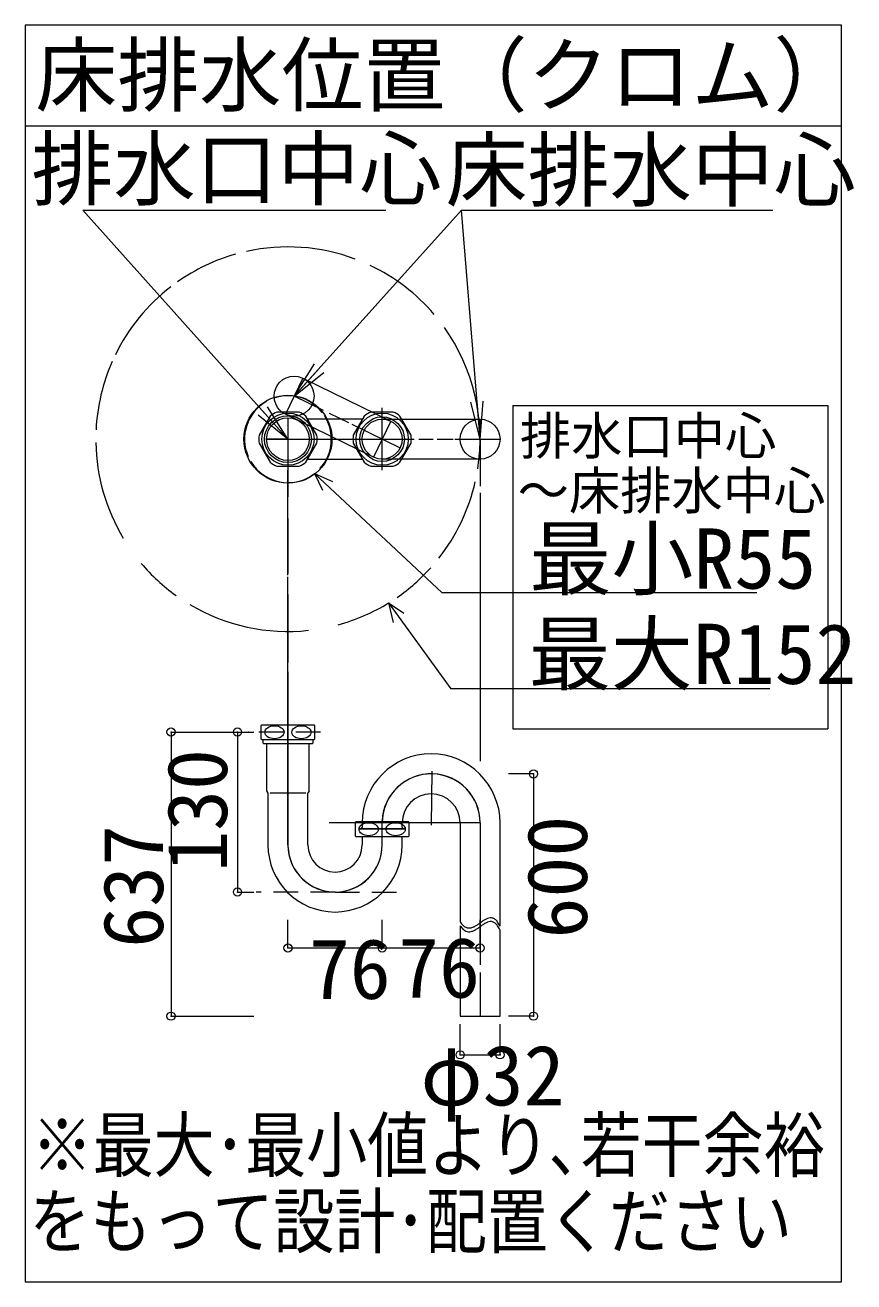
# Model space of a CAD drawing. Units: millimetres, scale not verified. Extents: x -749335 to 2004, y -1439 to 92633.
# Drawn here: x -802 to -398, y -1439 to -826 of the extents above; entities that cross this region are included whole.
import ezdxf
from ezdxf.enums import TextEntityAlignment as Align

# ---------------------------------------------------------------- set-up
doc = ezdxf.new("R2010")
doc.units = ezdxf.units.MM
doc.header["$LTSCALE"] = 10
doc.header["$PDMODE"] = 32
doc.header["$PDSIZE"] = 4
doc.linetypes.add('DASHED1', pattern=[1.8, 1.2, -0.6])
doc.layers.add('2-1_什器図', color=7, linetype='Continuous', lineweight=15)
doc.styles.add('ＭＳ ゴシック', font='')
doc.styles.get('ＭＳ ゴシック').set_extended_font_data('MS Gothic')

msp = doc.modelspace()

# ---------------------------------------------------------------- linework, layer by layer
at = {"layer": '2-1_什器図', "lineweight": 18}
for p, q in [((-802, -826.45), (-802, -1438.95)), ((-403.87, -826.45), (-802, -826.45)), ((-403.87, -1438.95), (-403.87, -826.45)), ((-802, -1438.95), (-403.87, -1438.95))]:
    msp.add_line(p, q, dxfattribs=at)
at = {"layer": '2-1_什器図'}
for p, q in [((-802, -875.45), (-403.87, -875.45)), ((-773.78, -916.64), (-626, -916.64)), ((-673.82, -1028.24), (-773.78, -916.64)), ((-670.82, -1007.28), (-589.11, -916.64)), ((-589.11, -916.64), (-437.29, -916.64)), ((-589.11, -916.64), (-549.31, -916.64)), ((-580.11, -1028.24), (-589.11, -916.64)), ((-670.82, -1007.28), (-660.79, -991.58)), ((-670.82, -1007.28), (-658.51, -993.63)), ((-670.82, -1007.28), (-656.24, -995.68)), ((-666.54, -998.53), (-675.09, -1016.03)), ((-666.54, -998.53), (-623.61, -1019.49)), ((-656.53, -1014.25), (-670.82, -1007.28)), ((-580.11, -1028.24), (-584.64, -1010.17)), ((-580.11, -1028.24), (-581.59, -1009.92)), ((-580.11, -1028.24), (-578.53, -1009.68)), ((-673.82, -1028.24), (-688.36, -1016.59)), ((-673.82, -1028.24), (-686.08, -1014.55)), ((-673.82, -1028.24), (-683.8, -1012.51)), ((-668.4, -1015.07), (-679.24, -1015.07)), ((-644.14, -1020.3), (-653.56, -1015.7)), ((-622.46, -1015.07), (-633.3, -1015.07)), ((-627.88, -1043.31), (-627.88, -1012.9)), ((-627.88, -1040.33), (-627.88, -1016.14)), ((-564.09, -1011.75), (-564.09, -1169.34)), ((-564.09, -1011.75), (-410.54, -1011.75)), ((-410.54, -1011.75), (-410.54, -1169.34)), ((-682.51, -1016.96), (-687.93, -1026.35)), ((-673.82, -1017.82), (-673.82, -1043.31)), ((-673.82, -1017.83), (-673.82, -1038.65)), ((-659.7, -1026.35), (-665.13, -1016.96)), ((-637.47, -1018.5), (-664.24, -1018.5)), ((-618.87, -1032.64), (-642.46, -1021.12)), ((-636.58, -1016.96), (-642, -1026.35)), ((-623.61, -1019.49), (-632.15, -1036.99)), ((-627.88, -1018.5), (-580.11, -1018.5)), ((-613.77, -1026.35), (-619.19, -1016.96)), ((-580.11, -1037.98), (-580.11, -1018.5)), ((-673.82, -1028.24), (-684.41, -1028.24)), ((-684.23, -1028.24), (-650.85, -1028.24)), ((-673.82, -1028.24), (-612.28, -1028.24)), ((-650.85, -1028.24), (-612.19, -1028.24)), ((-610.02, -1028.24), (-603, -1028.24)), ((-600.98, -1028.24), (-593.23, -1028.24)), ((-592.42, -1028.24), (-570.37, -1028.24)), ((-592.42, -1028.24), (-570.37, -1028.24)), ((-580.11, -1028.24), (-580.11, -1051.11)), ((-687.93, -1030.13), (-682.51, -1039.52)), ((-665.13, -1039.52), (-659.7, -1030.13)), ((-642, -1030.13), (-636.58, -1039.52)), ((-619.19, -1039.52), (-613.77, -1030.13)), ((-673.82, -1038.65), (-673.82, -1056.27)), ((-664.24, -1037.98), (-637.47, -1037.98)), ((-580.11, -1037.98), (-627.88, -1037.98)), ((-679.24, -1041.41), (-668.4, -1041.41)), ((-673.82, -1094.52), (-673.82, -1043.31)), ((-660.81, -1044.93), (-656.9, -1053.05)), ((-660.81, -1044.93), (-652.09, -1048.91)), ((-660.81, -1044.93), (-598.53, -1103.17)), ((-633.3, -1041.41), (-622.46, -1041.41)), ((-580.11, -1054.44), (-580.11, -1078.37)), ((-580.11, -1056.03), (-580.11, -1080.01)), ((-673.82, -1066.89), (-673.82, -1093.67)), ((-580.11, -1079.4), (-580.11, -1125.11)), ((-580.11, -1083.7), (-580.11, -1125.93)), ((-673.82, -1103.87), (-673.82, -1137.03)), ((-624.72, -1108.06), (-622.45, -1117.62)), ((-624.72, -1108.06), (-617.32, -1113.11)), ((-624.72, -1108.06), (-594.31, -1149.97)), ((-592.2, -1103.17), (-598.53, -1103.17)), ((-445.16, -1103.17), (-592.2, -1103.17)), ((-580.11, -1125.73), (-580.11, -1136.38)), ((-580.11, -1131.06), (-580.11, -1161.6)), ((-673.82, -1141.7), (-673.82, -1226.73)), ((-580.11, -1142.31), (-580.11, -1183.43)), ((-438.74, -1149.97), (-594.31, -1149.97)), ((-686.99, -1167.94), (-686.99, -1174.27)), ((-686.54, -1167.43), (-661.1, -1167.43)), ((-660.65, -1174.27), (-660.65, -1167.94)), ((-580.11, -1169.39), (-580.11, -1185.24)), ((-564.09, -1169.34), (-410.54, -1169.34)), ((-661.11, -1174.78), (-686.54, -1174.78)), ((-686.54, -1174.78), (-686.53, -1174.78)), ((-686.54, -1174.78), (-686.53, -1174.78)), ((-686.07, -1174.78), (-686.07, -1176.23)), ((-661.57, -1176.23), (-661.57, -1174.78)), ((-661.11, -1174.78), (-661.1, -1174.78)), ((-684.23, -1176.72), (-684.23, -1186.7)), ((-662.06, -1176.72), (-673.82, -1176.72)), ((-663.41, -1186.7), (-663.41, -1176.72)), ((-661.57, -1176.23), (-662.06, -1176.72)), ((-684.23, -1186.7), (-684.23, -1199.22)), ((-663.41, -1199.22), (-663.41, -1186.7)), ((-673.82, -1225.98), (-673.82, -1189.82)), ((-603.67, -1190.04), (-604.01, -1216.31)), ((-683.64, -1200.5), (-684.1, -1199.71)), ((-663.54, -1199.71), (-664, -1200.5)), ((-683.56, -1200.81), (-683.56, -1211.08)), ((-682.52, -1200.65), (-673.82, -1200.65)), ((-673.82, -1200.65), (-665.12, -1200.65)), ((-664.08, -1225.98), (-664.08, -1200.81)), ((-683.56, -1211.08), (-683.56, -1225.98)), ((-580.09, -1215.26), (-653.78, -1215.26)), ((-641.05, -1215.16), (-641.05, -1221.49)), ((-640.6, -1214.65), (-615.16, -1214.65)), ((-638.75, -1218.33), (-638.75, -1217.96)), ((-638.75, -1217.96), (-627.88, -1217.96)), ((-638.23, -1218.33), (-638.75, -1218.33)), ((-617.01, -1218.33), (-638.23, -1218.33)), ((-637.62, -1215.26), (-637.62, -1217.35)), ((-627.88, -1225.93), (-627.88, -1215.26)), ((-627.88, -1217.96), (-617.01, -1217.96)), ((-627.87, -1225.98), (-627.87, -1214.18)), ((-618.14, -1217.35), (-618.14, -1215.26)), ((-617.01, -1218.33), (-617.01, -1217.96)), ((-614.71, -1221.49), (-614.71, -1215.16)), ((-589.85, -1215.26), (-589.85, -1263.53)), ((-580.11, -1215.26), (-580.11, -1248.75)), ((-580.11, -1215.26), (-580.11, -1242.26)), ((-570.37, -1265.66), (-570.37, -1215.26)), ((-615.17, -1222), (-640.6, -1222)), ((-640.6, -1222), (-640.59, -1222)), ((-637.62, -1222.27), (-637.62, -1225.98)), ((-618.14, -1225.98), (-618.14, -1222.27)), ((-580.11, -1248.24), (-580.11, -1284.45)), ((-589.85, -1265.36), (-589.85, -1289.44)), ((-589.85, -1289.44), (-589.85, -1309.46)), ((-580.11, -1288.21), (-580.11, -1309.46))]:
    msp.add_line(p, q, dxfattribs=at)
at = {"layer": '2-1_什器図', "color": 4, "lineweight": 9}
for p, q in [((-730.84, -1170.98), (-730.84, -1309.46)), ((-730.84, -1170.98), (-690.4, -1170.98)), ((-698.42, -1170.98), (-698.42, -1248.95)), ((-698.42, -1170.98), (-690.4, -1170.98)), ((-554.05, -1191.39), (-566.18, -1191.39)), ((-554.05, -1191.39), (-554.05, -1309.46)), ((-698.42, -1248.95), (-690.4, -1248.95)), ((-673.82, -1276.23), (-673.82, -1262.5)), ((-627.87, -1276.23), (-627.87, -1262.5)), ((-580.11, -1276.23), (-580.11, -1262.5)), ((-673.82, -1276.23), (-627.87, -1276.23)), ((-627.87, -1276.23), (-580.11, -1276.23)), ((-730.84, -1309.46), (-690.4, -1309.46)), ((-554.05, -1309.46), (-566.18, -1309.46)), ((-589.85, -1328.31), (-589.85, -1313.43)), ((-570.37, -1328.31), (-570.37, -1313.43)), ((-589.85, -1328.31), (-570.37, -1328.31))]:
    msp.add_line(p, q, dxfattribs=at)
at = {"layer": '2-1_什器図', "color": 4, "linetype": 'DASHED1', "lineweight": 9}
for p, q in [((-693.1, -1170.98), (-693.19, -1170.98)), ((-657.99, -1170.98), (-689.4, -1170.98)), ((-650.85, -1248.95), (-689.39, -1248.95)), ((-650.85, -1248.95), (-620.29, -1248.95))]:
    msp.add_line(p, q, dxfattribs=at)
at = {"layer": '2-1_什器図'}
for points in [[(-623.61, -1019.49), (-632.15, -1036.99), (-675.09, -1016.03)], [(-673.82, -1189.65), (-673.82, -1139.15), (-673.82, -1095.37)], [(-673.82, -1176.72), (-685.58, -1176.72), (-686.07, -1176.23)], [(-589.85, -1309.46), (-570.37, -1309.46), (-570.37, -1267.5)]]:
    msp.add_lwpolyline(points, dxfattribs=at)
for centre, radius in [((-670.82, -1007.28), 9.74), ((-673.82, -1028.24), 21.44), ((-673.82, -1028.24), 12.72), ((-627.88, -1028.24), 12.72), ((-673.82, -1028.24), 11.43), ((-627.88, -1028.24), 10.87), ((-627.88, -1028.24), 10.87), ((-580.11, -1028.24), 9.74)]:
    msp.add_circle(centre, radius, dxfattribs=at)
at = {"layer": '2-1_什器図', "lineweight": 18}
for centre, radius in [((-673.82, -1028.24), 10.41), ((-627.88, -1028.24), 9.74)]:
    msp.add_circle(centre, radius, dxfattribs=at)
at = {"layer": '2-1_什器図'}
for centre, radius, start, end in [((-673.82, -1028.24), 93.71, 69.55176, 102.48458), ((-673.82, -1028.24), 93.71, 105.78741, 125.02387), ((-673.82, -1028.24), 93.71, 40.45346, 64.61694), ((-673.82, -1028.24), 93.71, 127.52212, 153.93512), ((-673.82, -1028.24), 93.71, 351.07633, 35.51055), ((-673.82, -1028.24), 93.71, 156.12741, 177.22121), ((-673.82, -1028.24), 21.16, 119.87082, 203.47911), ((-673.82, -1028.24), 21.16, 38.01873, 108.88428), ((-673.82, -1028.24), 14.24, 112.37215, 127.62785), ((-673.82, -1028.24), 14.24, 52.37215, 67.62785), ((-627.88, -1028.24), 14.24, 112.37215, 127.62785), ((-627.88, -1028.24), 14.24, 52.37215, 67.62785), ((-673.82, -1028.24), 21.16, 317.38555, 32.77859), ((-673.82, -1028.24), 14.24, 172.37215, 187.62785), ((-673.82, -1028.24), 14.24, 352.37215, 7.62785), ((-627.88, -1028.24), 14.24, 172.37215, 187.62785), ((-627.88, -1028.24), 14.24, 352.37215, 7.62785), ((-673.82, -1028.24), 93.71, 181.04134, 211.02681), ((-673.82, -1028.24), 21.16, 211.12095, 261.30647), ((-673.82, -1028.24), 14.24, 232.37215, 247.62785), ((-673.82, -1028.24), 14.24, 292.37215, 307.62785), ((-627.88, -1028.24), 14.24, 232.37215, 247.62785), ((-627.88, -1028.24), 14.24, 292.37215, 307.62785), ((-673.82, -1028.24), 21.16, 269.01468, 307.94515), ((-673.82, -1028.24), 93.71, 321.76369, 347.20103), ((-673.82, -1028.24), 93.71, 220.25424, 234.38576), ((-673.82, -1028.24), 93.71, 304.63473, 317.9845), ((-673.82, -1028.24), 93.71, 285.1851, 301.59392), ((-673.82, -1028.24), 93.71, 239.27946, 276.17448), ((-673.82, -1028.24), 93.71, 274.56964, 274.58397), ((-682.85, -1171.1), 5.21, 135.09913, 142.57199), ((-664.79, -1171.1), 5.21, 37.42801, 44.90087), ((-682.85, -1171.1), 5.21, 217.42801, 224.90087), ((-664.79, -1171.1), 5.21, 315.09913, 322.57199), ((-603.99, -1215.26), 33.63, 0, 180), ((-603.99, -1215.26), 23.89, 87.94387, 180), ((-603.99, -1215.26), 23.9, 0, 177.40546), ((-603.99, -1215.26), 23.89, 0, 87.94387), ((-683.25, -1199.22), 0.98, 180, 210), ((-664.39, -1199.22), 0.98, 330, 0), ((-684.17, -1200.81), 0.612, 0, 30), ((-663.47, -1200.81), 0.612, 150, 180), ((-603.99, -1215.26), 14.15, 0, 180), ((-636.92, -1218.33), 5.21, 135.09913, 142.57199), ((-638.23, -1217.35), 0.613, 270, 0), ((-617.53, -1217.35), 0.613, 180, 270), ((-618.85, -1218.33), 5.21, 37.42801, 44.90087), ((-636.92, -1218.33), 5.21, 217.42801, 224.90087), ((-638.23, -1222.27), 0.612, 0, 26.17755), ((-617.53, -1222.27), 0.612, 150, 180), ((-618.85, -1218.33), 5.21, 315.09913, 322.57199), ((-650.85, -1225.98), 32.71, 180, 0), ((-650.85, -1225.98), 22.97, 180, 270), ((-650.85, -1225.98), 22.98, 181.87086, 0), ((-650.85, -1225.98), 13.23, 180, 0), ((-650.85, -1225.98), 22.97, 270, 0), ((-574.74, -1266.24), 4.75, 96.00772, 111.8117), ((-574.9, -1264.83), 3.33, 73.97913, 95.71073), ((-575.14, -1265.29), 3.83, 51.5772, 72.48176), ((-582.4, -1258.74), 8.85, 212.72203, 226.60953), ((-582.4, -1260.58), 8.85, 212.72203, 226.60953), ((-585.04, -1261.64), 4.93, 225.702, 245.03152), ((-585.04, -1263.48), 4.93, 225.702, 245.03152), ((-585.52, -1262.7), 3.77, 244.86394, 266.31233), ((-585.5, -1262.01), 4.46, 266.722, 284.24596), ((-586.2, -1259.39), 7.17, 284.48835, 295.96465), ((-586.2, -1261.23), 7.17, 284.48835, 295.96465), ((-589, -1253.66), 13.55, 296.00867, 302.489), ((-589, -1255.5), 13.55, 296.00867, 302.489), ((-600, -1236.36), 34.05, 302.46715, 305.15235), ((-600, -1238.2), 34.05, 302.46715, 305.15235), ((-496.22, -1383.76), 146.22, 124.52174, 125.14879), ((-496.22, -1385.6), 146.22, 124.52174, 125.14879), ((-567.34, -1280.3), 20.67, 120.34038, 124.6107), ((-567.34, -1282.14), 20.67, 120.34038, 124.6107), ((-573.22, -1270.17), 8.96, 111.45266, 120.60102), ((-573.22, -1272.01), 8.96, 111.45266, 120.60102), ((-574.74, -1268.08), 4.75, 96.00772, 111.8117), ((-574.9, -1266.67), 3.33, 73.97913, 95.71073), ((-575.14, -1267.12), 3.83, 51.5772, 72.48176), ((-577.14, -1267.54), 6.84, 35.29043, 50.21011), ((-577.14, -1269.38), 6.84, 35.29043, 50.21011), ((-583.32, -1271.68), 14.28, 24.94423, 34.52454), ((-583.32, -1273.52), 14.28, 24.94423, 34.52454), ((-585.52, -1264.54), 3.77, 244.86394, 266.31233), ((-585.5, -1263.85), 4.46, 266.722, 284.24596)]:
    msp.add_arc(centre, radius, start, end, dxfattribs=at)
for centre in [(-680.4, -1171.1), (-667.24, -1171.1), (-634.47, -1218.33), (-621.3, -1218.33)]:
    msp.add_ellipse(centre, major_axis=(4.69, 0), ratio=0.674074, dxfattribs=at)
at = {"layer": '2-1_什器図', "color": 6}
for p in [(-730.84, -1170.98), (-698.42, -1170.98), (-554.05, -1191.39), (-698.42, -1248.95), (-673.82, -1276.23), (-627.87, -1276.23), (-580.11, -1276.23), (-730.84, -1309.46), (-554.05, -1309.46), (-589.85, -1328.31), (-570.37, -1328.31)]:
    msp.add_point(p, dxfattribs=at)

# ---------------------------------------------------------------- texts
at = {"layer": '2-1_什器図', "style": 'ＭＳ ゴシック'}
for s, p in [('床排水位置（クロム）', (-797.03, -874.24)), ('排水口中心', (-798.93, -919.96)), ('床排水中心', (-596.92, -920.49)), ('最小R55', (-556.07, -1109.88)), ('最大R152', (-556.39, -1156.33)), ('76', (-663.61, -1309.84)), ('76', (-620.08, -1309.25)), ('φ32', (-609.17, -1361.76))]:
    msp.add_text(s, height=29.33, dxfattribs=at).set_placement(p, align=Align.BOTTOM_LEFT)
at = {"layer": '2-1_什器図', "color": 4, "style": 'ＭＳ ゴシック'}
for s, p in [('排水口中心', (-560.67, -1041.28)), ('～床排水中心', (-561.79, -1067.98))]:
    msp.add_text(s, height=18.33, dxfattribs=at).set_placement(p, align=Align.BOTTOM_LEFT)
at = {"layer": '2-1_什器図', "style": 'ＭＳ ゴシック'}
for s, p in [('130', (-694.7, -1239.11)), ('637', (-725.91, -1276.13)), ('600', (-519.18, -1271.61))]:
    msp.add_text(s, height=29.33, rotation=90, dxfattribs=at).set_placement(p, align=Align.BOTTOM_LEFT)
at = {"layer": '2-1_什器図', "style": 'ＭＳ ゴシック', "width": 0.85}
for s, p in [('※最大･最小値より､若干余裕', (-798.82, -1392.79)), ('をもって設計･配置ください', (-799.91, -1429.9))]:
    msp.add_text(s, height=25.66, dxfattribs=at).set_placement(p, align=Align.BOTTOM_LEFT)

doc.saveas('drawing.dxf')
